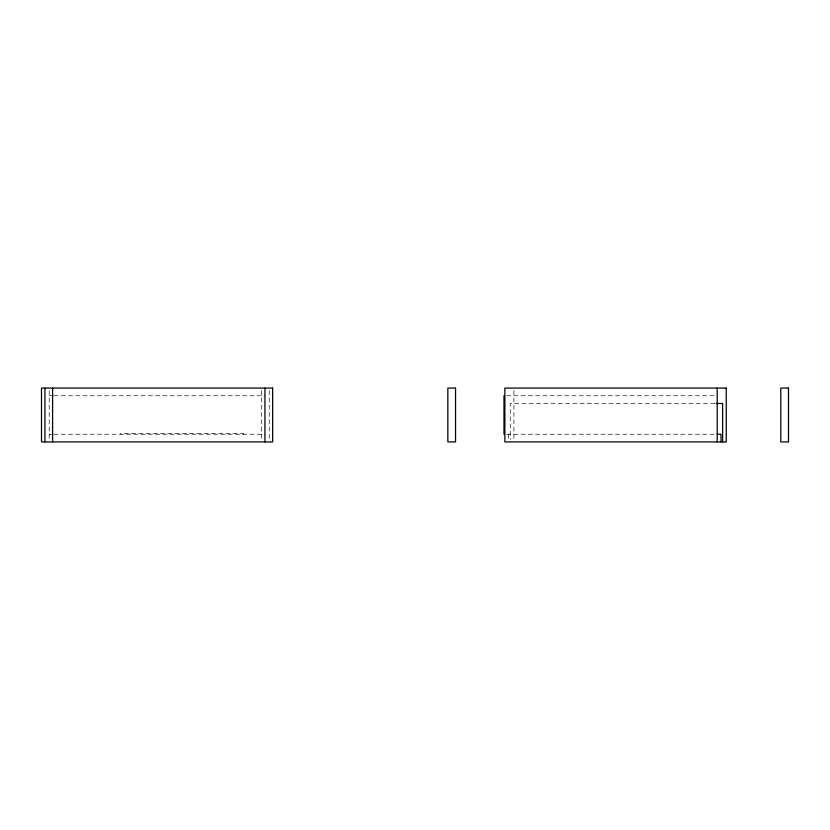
<?xml version="1.0" encoding="UTF-8"?>
<svg xmlns="http://www.w3.org/2000/svg" width="830" height="830" viewBox="0 0 830 830"><rect width="100%" height="100%" fill="white"/><g stroke="black" fill="none" stroke-linecap="round" stroke-linejoin="round"><path stroke-width="0.62" stroke-dasharray="4.15 3.11" d="M49.198 395.765L53.078 395.765M53.898 395.765L264.946 395.765M506.57 395.765L716.332 395.765M714.838 403.463L510.263 403.463L510.263 439.361M49.198 434.235L53.078 434.235M53.898 434.235L264.946 434.235M506.57 434.235L716.332 434.235M513.894 390.639L513.894 439.361M508.666 434.235L508.666 439.361M269.231 390.639L269.231 439.361M261.533 390.639L261.533 439.361M243.688 434.235L243.688 433.468L120.589 433.468L120.589 434.235M49.198 390.639L49.198 439.361"/><path stroke-width="1.25" d="M716.134 403.463L722.608 403.463L722.608 441.923M717.13 434.235L721.011 434.235L721.011 441.923M717.213 388.077L717.213 441.923M503.986 395.765L503.986 434.235M264.946 388.077L264.946 441.923M52.601 388.077L52.601 441.923M44.913 388.077L44.913 441.923M272.645 388.077L41.5 388.077L41.5 441.923L272.645 441.923L272.645 388.077M455.546 388.077L447.847 388.077L447.847 441.923L455.546 441.923L455.546 388.077M726.24 388.077L504.868 388.077L504.868 441.923L726.24 441.923L726.24 388.077M788.5 388.077L780.802 388.077L780.802 441.923L788.5 441.923L788.5 388.077"/></g></svg>
